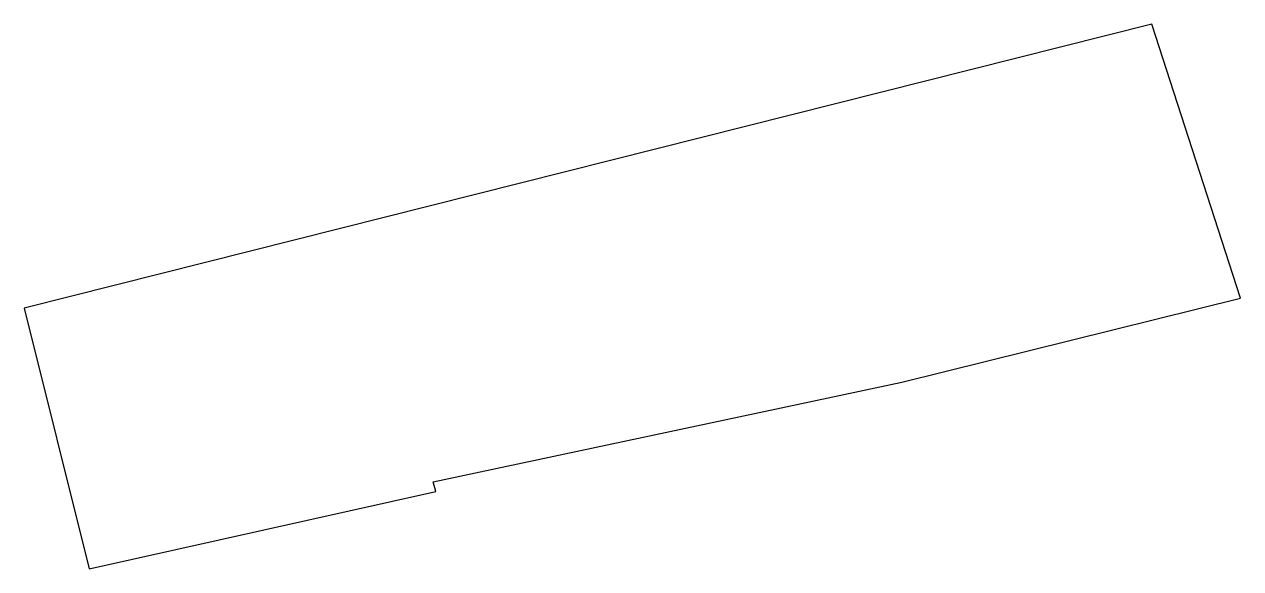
# Model space of a CAD drawing. Header units: millimetres. Extents: x 603605.2 to 603648.6, y 1313164.1 to 1313183.6.
import ezdxf

# ---------------------------------------------------------------- set-up
doc = ezdxf.new("R2010")
doc.units = ezdxf.units.MM

msp = doc.modelspace()

# ---------------------------------------------------------------- linework, layer by layer
at = {"elevation": 339.141}
msp.add_lwpolyline([(603605.192, 1313173.426), (603607.507, 1313164.13), (603619.86, 1313166.884), (603619.764, 1313167.234), (603636.475, 1313170.783), (603648.554, 1313173.78), (603645.387, 1313183.555), (603605.192, 1313173.426)], dxfattribs=at)

doc.saveas('drawing.dxf')
